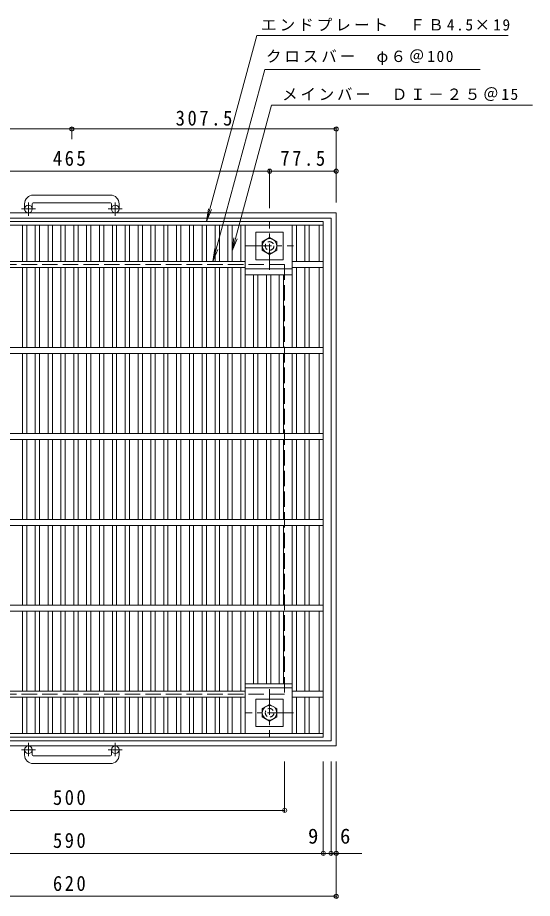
# Model space of a CAD drawing. Units: millimetres at full size, sheet at 1:6; some dimension numbers follow another scale. Extents: x -1032 to 1033, y -829 to 778.
# Drawn here: x -454 to 145, y -246 to 778 of the extents above; entities that cross this region are included whole.
import ezdxf
from ezdxf.enums import TextEntityAlignment as Align

# ---------------------------------------------------------------- set-up
doc = ezdxf.new("R2010")
doc.units = ezdxf.units.MM
doc.header["$LTSCALE"] = 6
doc.header["$PDMODE"] = 32
doc.header["$PDSIZE"] = 4.8
for name, pattern in [('CHAIN1', [8, 5, -1, 1, -1]), ('DASHED1', [1.8, 1.2, -0.6]), ('DASHED3', [4, 3, -1])]:
    doc.linetypes.add(name, pattern=pattern)
for name, color, linetype, lineweight in [('E-1', 2, 'Continuous', 9), ('E-2', 3, 'Continuous', 9), ('E-4', 7, 'Continuous', 9), ('E-5', 7, 'Continuous', 9)]:
    doc.layers.add(name, color=color, linetype=linetype, lineweight=lineweight)
doc.styles.add('ＭＳ ゴシック', font='')
doc.styles.get('ＭＳ ゴシック').set_extended_font_data('MS Gothic')

msp = doc.modelspace()

# ---------------------------------------------------------------- linework, layer by layer
at = {"layer": 'E-1'}
for p, q in [((-345.626, 571.546), (-435.626, 571.546)), ((-445.626, 561.546), (-445.626, 555.446)), ((-436.626, 561.546), (-436.626, 555.446)), ((-435.626, 562.546), (-345.626, 562.546)), ((-344.626, 561.546), (-344.626, 555.446)), ((-335.626, 561.546), (-335.626, 555.446)), ((-83.126, 550.946), (-703.126, 550.946)), ((-89.126, 544.946), (-697.126, 544.946)), ((-89.126, 544.946), (-89.126, -63.054)), ((-83.126, 550.946), (-83.126, -69.054)), ((-176.626, 528.446), (-144.626, 528.446)), ((-176.626, 496.446), (-176.626, 528.446)), ((-144.626, 528.446), (-144.626, 496.446)), ((-160.626, 522.261), (-169.126, 517.353)), ((-169.126, 517.353), (-169.126, 507.539)), ((-152.126, 517.353), (-160.626, 522.261)), ((-152.126, 507.539), (-152.126, 517.353)), ((-169.126, 507.539), (-160.626, 502.631)), ((-160.626, 502.631), (-152.126, 507.539)), ((-144.626, 496.446), (-176.626, 496.446)), ((-176.625, -46.554), (-176.625, -14.554)), ((-176.625, -14.554), (-144.625, -14.554)), ((-144.625, -14.554), (-144.625, -46.554)), ((-160.625, -20.739), (-169.125, -25.646)), ((-169.125, -25.646), (-169.125, -35.461)), ((-152.125, -25.646), (-160.625, -20.739)), ((-152.125, -35.461), (-152.125, -25.646)), ((-169.125, -35.461), (-160.625, -40.369)), ((-160.625, -40.369), (-152.125, -35.461)), ((-144.625, -46.554), (-176.625, -46.554)), ((-83.126, -69.054), (-703.126, -69.054)), ((-89.126, -63.054), (-697.126, -63.054)), ((-445.626, -79.655), (-445.626, -73.554)), ((-436.626, -79.655), (-436.626, -73.554)), ((-435.626, -80.655), (-345.626, -80.655)), ((-344.626, -79.655), (-344.626, -73.554)), ((-335.626, -79.655), (-335.626, -73.554)), ((-345.626, -89.654), (-435.626, -89.654))]:
    msp.add_line(p, q, dxfattribs=at)
at = {"layer": 'E-1', "linetype": 'CHAIN1'}
for p, q in [((-432.963, 555.446), (-449.37, 555.446)), ((-441.126, 547.339), (-441.126, 562.936)), ((-331.963, 555.446), (-348.37, 555.446)), ((-340.126, 547.339), (-340.126, 562.936)), ((-160.626, 484.809), (-160.626, 540.083)), ((-188.262, 512.446), (-132.989, 512.446)), ((-160.625, -2.917), (-160.625, -58.191)), ((-132.989, -30.554), (-188.262, -30.554)), ((-441.126, -65.447), (-441.126, -81.044)), ((-340.126, -65.447), (-340.126, -81.044)), ((-432.963, -73.554), (-449.37, -73.554)), ((-331.963, -73.554), (-348.37, -73.554))]:
    msp.add_line(p, q, dxfattribs=at)
at = {"layer": 'E-1', "linetype": 'DASHED3'}
for p, q in [((-143.126, 490.946), (-643.126, 490.946)), ((-143.126, 490.946), (-143.126, -9.054)), ((-143.126, -9.054), (-643.126, -9.054))]:
    msp.add_line(p, q, dxfattribs=at)
at = {"layer": 'E-1'}
for centre, radius in [((-441.126, 555.446), 4.5), ((-340.126, 555.446), 4.5), ((-160.626, 512.446), 8.5), ((-160.625, -30.554), 8.5), ((-441.126, -73.554), 4.5), ((-340.126, -73.554), 4.5)]:
    msp.add_circle(centre, radius, dxfattribs=at)
at = {"layer": 'E-1', "linetype": 'DASHED1'}
for centre in [(-160.626, 512.446), (-160.625, -30.554)]:
    msp.add_circle(centre, 5, dxfattribs=at)
at = {"layer": 'E-1'}
for centre, radius, start, end in [((-435.626, 561.546), 10, 90, 180), ((-345.626, 561.546), 10, 0, 90), ((-435.626, 561.546), 1, 90, 180), ((-345.626, 561.546), 1, 0, 90), ((-435.626, -79.655), 10, 180, 270), ((-435.626, -79.655), 1, 180, 270), ((-345.626, -79.655), 10, 270, 0), ((-345.626, -79.655), 1, 270, 0)]:
    msp.add_arc(centre, radius, start, end, dxfattribs=at)
at = {"layer": 'E-2'}
for p, q in [((-688.126, 536.447), (-98.126, 536.447)), ((-448.086, 494.446), (-448.086, 536.447)), ((-443.086, 494.446), (-443.086, 536.447)), ((-433.146, 494.446), (-433.146, 536.447)), ((-428.145, 494.446), (-428.145, 536.447)), ((-418.206, 494.446), (-418.206, 536.447)), ((-413.206, 494.446), (-413.206, 536.447)), ((-403.265, 494.446), (-403.265, 536.447)), ((-398.266, 494.446), (-398.266, 536.447)), ((-388.325, 494.446), (-388.325, 536.447)), ((-383.326, 494.446), (-383.326, 536.447)), ((-373.386, 494.446), (-373.386, 536.447)), ((-368.386, 494.446), (-368.386, 536.447)), ((-358.446, 494.446), (-358.446, 536.447)), ((-353.445, 494.446), (-353.445, 536.447)), ((-343.505, 494.446), (-343.505, 536.447)), ((-338.506, 494.446), (-338.506, 536.447)), ((-328.566, 494.446), (-328.566, 536.447)), ((-323.565, 494.446), (-323.565, 536.447)), ((-313.625, 494.446), (-313.625, 536.447)), ((-308.625, 494.446), (-308.625, 536.447)), ((-298.745, 494.446), (-298.745, 536.447)), ((-293.745, 494.446), (-293.745, 536.447)), ((-283.805, 494.446), (-283.805, 536.447)), ((-278.805, 494.446), (-278.805, 536.447)), ((-268.865, 494.446), (-268.865, 536.447)), ((-263.865, 494.446), (-263.865, 536.447)), ((-253.925, 494.446), (-253.925, 536.447)), ((-248.925, 494.446), (-248.925, 536.447)), ((-238.985, 494.446), (-238.985, 536.447)), ((-233.985, 494.446), (-233.985, 536.447)), ((-224.045, 494.446), (-224.045, 536.447)), ((-219.045, 494.446), (-219.045, 536.447)), ((-209.105, 494.446), (-209.105, 536.447)), ((-204.105, 494.446), (-204.105, 536.447)), ((-194.165, 494.446), (-194.165, 536.447)), ((-189.165, 394.446), (-189.165, 536.447)), ((-134.405, 394.446), (-134.405, 536.447)), ((-129.405, 494.446), (-129.405, 536.447)), ((-119.465, 494.446), (-119.465, 536.447)), ((-114.465, 494.446), (-114.465, 536.447)), ((-103.125, 494.446), (-103.125, 536.447)), ((-189.165, 494.446), (-597.486, 494.446)), ((-98.126, 494.446), (-134.405, 494.446)), ((-189.165, 487.446), (-597.486, 487.446)), ((-448.086, 394.446), (-448.086, 487.446)), ((-443.086, 394.446), (-443.086, 487.446)), ((-433.146, 394.446), (-433.146, 487.446)), ((-428.145, 394.446), (-428.145, 487.446)), ((-418.206, 394.446), (-418.206, 487.446)), ((-413.206, 394.446), (-413.206, 487.446)), ((-403.265, 394.446), (-403.265, 487.446)), ((-398.266, 394.446), (-398.266, 487.446)), ((-388.325, 394.446), (-388.325, 487.446)), ((-383.326, 394.446), (-383.326, 487.446)), ((-373.386, 394.446), (-373.386, 487.446)), ((-368.386, 394.446), (-368.386, 487.446)), ((-358.446, 394.446), (-358.446, 487.446)), ((-353.445, 394.446), (-353.445, 487.446)), ((-343.505, 394.446), (-343.505, 487.446)), ((-338.506, 394.446), (-338.506, 487.446)), ((-328.566, 394.446), (-328.566, 487.446)), ((-323.565, 394.446), (-323.565, 487.446)), ((-313.625, 394.446), (-313.625, 487.446)), ((-308.625, 394.446), (-308.625, 487.446)), ((-298.745, 394.446), (-298.745, 487.446)), ((-293.745, 394.446), (-293.745, 487.446)), ((-283.805, 394.446), (-283.805, 487.446)), ((-278.805, 394.446), (-278.805, 487.446)), ((-268.865, 394.446), (-268.865, 487.446)), ((-263.865, 394.446), (-263.865, 487.446)), ((-253.925, 394.446), (-253.925, 487.446)), ((-248.925, 394.446), (-248.925, 487.446)), ((-238.985, 394.446), (-238.985, 487.446)), ((-233.985, 394.446), (-233.985, 487.446)), ((-224.045, 394.446), (-224.045, 487.446)), ((-219.045, 394.446), (-219.045, 487.446)), ((-209.105, 394.446), (-209.105, 487.446)), ((-204.105, 394.446), (-204.105, 487.446)), ((-194.165, 394.446), (-194.165, 487.446)), ((-189.165, 485.946), (-134.404, 485.946)), ((-98.126, 487.446), (-134.405, 487.446)), ((-129.405, 394.446), (-129.405, 487.446)), ((-119.465, 394.446), (-119.465, 487.446)), ((-114.465, 394.446), (-114.465, 487.446)), ((-103.125, 394.446), (-103.125, 487.446)), ((-189.165, 478.946), (-134.404, 478.946)), ((-179.225, 394.446), (-179.225, 478.946)), ((-174.225, 394.446), (-174.225, 478.946)), ((-164.285, 394.446), (-164.285, 478.946)), ((-159.285, 394.446), (-159.285, 478.946)), ((-149.345, 394.446), (-149.345, 478.946)), ((-144.345, 394.446), (-144.345, 478.946)), ((-98.126, 394.446), (-688.126, 394.446)), ((-98.126, 387.446), (-688.126, 387.446)), ((-448.086, 294.446), (-448.086, 387.446)), ((-443.086, 294.446), (-443.086, 387.446)), ((-433.146, 294.446), (-433.146, 387.446)), ((-428.145, 294.446), (-428.145, 387.446)), ((-418.206, 294.446), (-418.206, 387.446)), ((-413.206, 294.446), (-413.206, 387.446)), ((-403.265, 294.446), (-403.265, 387.446)), ((-398.266, 294.446), (-398.266, 387.446)), ((-388.325, 294.446), (-388.325, 387.446)), ((-383.326, 294.446), (-383.326, 387.446)), ((-373.386, 294.446), (-373.386, 387.446)), ((-368.386, 294.446), (-368.386, 387.446)), ((-358.446, 294.446), (-358.446, 387.446)), ((-353.445, 294.446), (-353.445, 387.446)), ((-343.505, 294.446), (-343.505, 387.446)), ((-338.506, 294.446), (-338.506, 387.446)), ((-328.566, 294.446), (-328.566, 387.446)), ((-323.565, 294.446), (-323.565, 387.446)), ((-313.625, 294.446), (-313.625, 387.446)), ((-308.625, 294.446), (-308.625, 387.446)), ((-298.745, 294.446), (-298.745, 387.446)), ((-293.745, 294.446), (-293.745, 387.446)), ((-283.805, 294.446), (-283.805, 387.446)), ((-278.805, 294.446), (-278.805, 387.446)), ((-268.865, 294.446), (-268.865, 387.446)), ((-263.865, 294.446), (-263.865, 387.446)), ((-253.925, 294.446), (-253.925, 387.446)), ((-248.925, 294.446), (-248.925, 387.446)), ((-238.985, 294.446), (-238.985, 387.446)), ((-233.985, 294.446), (-233.985, 387.446)), ((-224.045, 294.446), (-224.045, 387.446)), ((-219.045, 294.446), (-219.045, 387.446)), ((-209.105, 294.446), (-209.105, 387.446)), ((-204.105, 294.446), (-204.105, 387.446)), ((-194.165, 294.446), (-194.165, 387.446)), ((-189.165, 294.446), (-189.165, 387.446)), ((-179.225, 294.446), (-179.225, 387.446)), ((-174.225, 294.446), (-174.225, 387.446)), ((-164.285, 294.446), (-164.285, 387.446)), ((-159.285, 294.446), (-159.285, 387.446)), ((-149.345, 294.446), (-149.345, 387.446)), ((-144.345, 294.446), (-144.345, 387.446)), ((-134.405, 294.446), (-134.405, 387.446)), ((-129.405, 294.446), (-129.405, 387.446)), ((-119.465, 294.446), (-119.465, 387.446)), ((-114.465, 294.446), (-114.465, 387.446)), ((-103.125, 294.446), (-103.125, 387.446)), ((-98.126, 294.446), (-688.126, 294.446)), ((-98.126, 287.446), (-688.126, 287.446)), ((-448.086, 194.446), (-448.086, 287.446)), ((-443.086, 194.446), (-443.086, 287.446)), ((-433.146, 194.446), (-433.146, 287.446)), ((-428.145, 194.446), (-428.145, 287.446)), ((-418.206, 194.446), (-418.206, 287.446)), ((-413.206, 194.446), (-413.206, 287.446)), ((-403.265, 194.446), (-403.265, 287.446)), ((-398.266, 194.446), (-398.266, 287.446)), ((-388.325, 194.446), (-388.325, 287.446)), ((-383.326, 194.446), (-383.326, 287.446)), ((-373.386, 194.446), (-373.386, 287.446)), ((-368.386, 194.446), (-368.386, 287.446)), ((-358.446, 194.446), (-358.446, 287.446)), ((-353.445, 194.446), (-353.445, 287.446)), ((-343.505, 194.446), (-343.505, 287.446)), ((-338.506, 194.446), (-338.506, 287.446)), ((-328.566, 194.446), (-328.566, 287.446)), ((-323.565, 194.446), (-323.565, 287.446)), ((-313.625, 194.446), (-313.625, 287.446)), ((-308.625, 194.446), (-308.625, 287.446)), ((-298.745, 194.446), (-298.745, 287.446)), ((-293.745, 194.446), (-293.745, 287.446)), ((-283.805, 194.446), (-283.805, 287.446)), ((-278.805, 194.446), (-278.805, 287.446)), ((-268.865, 194.446), (-268.865, 287.446)), ((-263.865, 194.446), (-263.865, 287.446)), ((-253.925, 194.446), (-253.925, 287.446)), ((-248.925, 194.446), (-248.925, 287.446)), ((-238.985, 194.446), (-238.985, 287.446)), ((-233.985, 194.446), (-233.985, 287.446)), ((-224.045, 194.446), (-224.045, 287.446)), ((-219.045, 194.446), (-219.045, 287.446)), ((-209.105, 194.446), (-209.105, 287.446)), ((-204.105, 194.446), (-204.105, 287.446)), ((-194.165, 194.446), (-194.165, 287.446)), ((-189.165, 194.446), (-189.165, 287.446)), ((-179.225, 194.446), (-179.225, 287.446)), ((-174.225, 194.446), (-174.225, 287.446)), ((-164.285, 194.446), (-164.285, 287.446)), ((-159.285, 194.446), (-159.285, 287.446)), ((-149.345, 194.446), (-149.345, 287.446)), ((-144.345, 194.446), (-144.345, 287.446)), ((-134.405, 194.446), (-134.405, 287.446)), ((-129.405, 194.446), (-129.405, 287.446)), ((-119.465, 194.446), (-119.465, 287.446)), ((-114.465, 194.446), (-114.465, 287.446)), ((-103.125, 194.446), (-103.125, 287.446)), ((-98.126, 194.446), (-688.126, 194.446)), ((-98.126, 187.446), (-688.126, 187.446)), ((-448.086, 94.446), (-448.086, 187.446)), ((-443.086, 94.446), (-443.086, 187.446)), ((-433.146, 94.446), (-433.146, 187.446)), ((-428.145, 94.446), (-428.145, 187.446)), ((-418.206, 94.446), (-418.206, 187.446)), ((-413.206, 94.446), (-413.206, 187.446)), ((-403.265, 94.446), (-403.265, 187.446)), ((-398.266, 94.446), (-398.266, 187.446)), ((-388.325, 94.446), (-388.325, 187.446)), ((-383.326, 94.446), (-383.326, 187.446)), ((-373.386, 94.446), (-373.386, 187.446)), ((-368.386, 94.446), (-368.386, 187.446)), ((-358.446, 94.446), (-358.446, 187.446)), ((-353.445, 94.446), (-353.445, 187.446)), ((-343.505, 94.446), (-343.505, 187.446)), ((-338.506, 94.446), (-338.506, 187.446)), ((-328.566, 94.446), (-328.566, 187.446)), ((-323.565, 94.446), (-323.565, 187.446)), ((-313.625, 94.446), (-313.625, 187.446)), ((-308.625, 94.446), (-308.625, 187.446)), ((-298.745, 94.446), (-298.745, 187.446)), ((-293.745, 94.446), (-293.745, 187.446)), ((-283.805, 94.446), (-283.805, 187.446)), ((-278.805, 94.446), (-278.805, 187.446)), ((-268.865, 94.446), (-268.865, 187.446)), ((-263.865, 94.446), (-263.865, 187.446)), ((-253.925, 94.446), (-253.925, 187.446)), ((-248.925, 94.446), (-248.925, 187.446)), ((-238.985, 94.446), (-238.985, 187.446)), ((-233.985, 94.446), (-233.985, 187.446)), ((-224.045, 94.446), (-224.045, 187.446)), ((-219.045, 94.446), (-219.045, 187.446)), ((-209.105, 94.446), (-209.105, 187.446)), ((-204.105, 94.446), (-204.105, 187.446)), ((-194.165, 94.446), (-194.165, 187.446)), ((-189.165, 94.446), (-189.165, 187.446)), ((-179.225, 94.446), (-179.225, 187.446)), ((-174.225, 94.446), (-174.225, 187.446)), ((-164.285, 94.446), (-164.285, 187.446)), ((-159.285, 94.446), (-159.285, 187.446)), ((-149.345, 94.446), (-149.345, 187.446)), ((-144.345, 94.446), (-144.345, 187.446)), ((-134.405, 94.446), (-134.405, 187.446)), ((-129.405, 94.446), (-129.405, 187.446)), ((-119.465, 94.446), (-119.465, 187.446)), ((-114.465, 94.446), (-114.465, 187.446)), ((-103.125, 94.446), (-103.125, 187.446)), ((-98.126, 94.446), (-688.126, 94.446)), ((-98.126, 87.446), (-688.126, 87.446)), ((-448.086, -5.554), (-448.086, 87.446)), ((-443.086, -5.554), (-443.086, 87.446)), ((-433.146, -5.554), (-433.146, 87.446)), ((-428.145, -5.554), (-428.145, 87.446)), ((-418.206, -5.554), (-418.206, 87.446)), ((-413.206, -5.554), (-413.206, 87.446)), ((-403.265, -5.554), (-403.265, 87.446)), ((-398.266, -5.554), (-398.266, 87.446)), ((-388.325, -5.554), (-388.325, 87.446)), ((-383.326, -5.554), (-383.326, 87.446)), ((-373.386, -5.554), (-373.386, 87.446)), ((-368.386, -5.554), (-368.386, 87.446)), ((-358.446, -5.554), (-358.446, 87.446)), ((-353.445, -5.554), (-353.445, 87.446)), ((-343.505, -5.554), (-343.505, 87.446)), ((-338.506, -5.554), (-338.506, 87.446)), ((-328.566, -5.554), (-328.566, 87.446)), ((-323.565, -5.554), (-323.565, 87.446)), ((-313.625, -5.554), (-313.625, 87.446)), ((-308.625, -5.554), (-308.625, 87.446)), ((-298.745, -5.554), (-298.745, 87.446)), ((-293.745, -5.554), (-293.745, 87.446)), ((-283.805, -5.554), (-283.805, 87.446)), ((-278.805, -5.554), (-278.805, 87.446)), ((-268.865, -5.554), (-268.865, 87.446)), ((-263.865, -5.554), (-263.865, 87.446)), ((-253.925, -5.554), (-253.925, 87.446)), ((-248.925, -5.554), (-248.925, 87.446)), ((-238.985, -5.554), (-238.985, 87.446)), ((-233.985, -5.554), (-233.985, 87.446)), ((-224.045, -5.554), (-224.045, 87.446)), ((-219.045, -5.554), (-219.045, 87.446)), ((-209.105, -5.554), (-209.105, 87.446)), ((-204.105, -5.554), (-204.105, 87.446)), ((-194.165, -5.554), (-194.165, 87.446)), ((-189.165, -54.554), (-189.165, 87.446)), ((-179.225, 2.946), (-179.225, 87.446)), ((-174.225, 2.946), (-174.225, 87.446)), ((-164.285, 2.946), (-164.285, 87.446)), ((-159.285, 2.946), (-159.285, 87.446)), ((-149.345, 2.946), (-149.345, 87.446)), ((-144.345, 2.946), (-144.345, 87.446)), ((-134.405, -54.554), (-134.405, 87.446)), ((-129.405, -5.554), (-129.405, 87.446)), ((-119.465, -5.554), (-119.465, 87.446)), ((-114.465, -5.554), (-114.465, 87.446)), ((-103.125, -5.554), (-103.125, 87.446)), ((-189.165, 2.946), (-134.404, 2.946)), ((-189.165, -5.554), (-597.486, -5.554)), ((-189.165, -1.554), (-134.404, -1.554)), ((-98.126, -5.554), (-134.405, -5.554)), ((-189.165, -12.554), (-597.486, -12.554)), ((-448.086, -54.554), (-448.086, -12.554)), ((-443.086, -54.554), (-443.086, -12.554)), ((-433.146, -54.554), (-433.146, -12.554)), ((-428.145, -54.554), (-428.145, -12.554)), ((-418.206, -54.554), (-418.206, -12.554)), ((-413.206, -54.554), (-413.206, -12.554)), ((-403.265, -54.554), (-403.265, -12.554)), ((-398.266, -54.554), (-398.266, -12.554)), ((-388.325, -54.554), (-388.325, -12.554)), ((-383.326, -54.554), (-383.326, -12.554)), ((-373.386, -54.554), (-373.386, -12.554)), ((-368.386, -54.554), (-368.386, -12.554)), ((-358.446, -54.554), (-358.446, -12.554)), ((-353.445, -54.554), (-353.445, -12.554)), ((-343.505, -54.554), (-343.505, -12.554)), ((-338.506, -54.554), (-338.506, -12.554)), ((-328.566, -54.554), (-328.566, -12.554)), ((-323.565, -54.554), (-323.565, -12.554)), ((-313.625, -54.554), (-313.625, -12.554)), ((-308.625, -54.554), (-308.625, -12.554)), ((-298.745, -54.554), (-298.745, -12.554)), ((-293.745, -54.554), (-293.745, -12.554)), ((-283.805, -54.554), (-283.805, -12.554)), ((-278.805, -54.554), (-278.805, -12.554)), ((-268.865, -54.554), (-268.865, -12.554)), ((-263.865, -54.554), (-263.865, -12.554)), ((-253.925, -54.554), (-253.925, -12.554)), ((-248.925, -54.554), (-248.925, -12.554)), ((-238.985, -54.554), (-238.985, -12.554)), ((-233.985, -54.554), (-233.985, -12.554)), ((-224.045, -54.554), (-224.045, -12.554)), ((-219.045, -54.554), (-219.045, -12.554)), ((-209.105, -54.554), (-209.105, -12.554)), ((-204.105, -54.554), (-204.105, -12.554)), ((-194.165, -54.554), (-194.165, -12.554)), ((-98.126, -12.554), (-134.405, -12.554)), ((-129.405, -54.554), (-129.405, -12.554)), ((-119.465, -54.554), (-119.465, -12.554)), ((-114.465, -54.554), (-114.465, -12.554)), ((-103.125, -54.554), (-103.125, -12.554)), ((-98.126, -54.554), (-688.126, -54.554)), ((-98.126, -59.054), (-688.126, -59.054))]:
    msp.add_line(p, q, dxfattribs=at)
msp.add_lwpolyline([(-688.126, 540.946), (-98.126, 540.946), (-98.126, -59.054)], dxfattribs=at)
at = {"layer": 'E-4'}
for p, q in [((-703.126, 648.586), (-390.626, 648.586)), ((-390.626, 650.386), (-390.626, 636.589)), ((-390.626, 648.586), (-83.126, 648.586)), ((-83.126, 650.386), (-83.126, 562.946)), ((-625.626, 599.446), (-160.626, 599.446)), ((-160.626, 601.246), (-160.626, 556.584)), ((-160.626, 599.446), (-83.126, 599.446)), ((-83.126, 601.246), (-83.126, 567.446)), ((-143.126, -145.854), (-143.126, -87.054)), ((-98.126, -195.854), (-98.126, -87.054)), ((-89.126, -195.854), (-89.126, -87.054)), ((-83.126, -245.854), (-83.126, -87.054)), ((-643.126, -144.054), (-143.126, -144.054)), ((-688.126, -194.054), (-98.126, -194.054)), ((-98.126, -194.054), (-89.126, -194.054)), ((-89.126, -194.054), (-53.353, -194.054)), ((-703.126, -244.054), (-83.126, -244.054))]:
    msp.add_line(p, q, dxfattribs=at)
for p in [(-390.626, 648.586), (-83.126, 648.586), (-160.626, 599.446), (-83.126, 599.446), (-143.126, -144.054), (-98.126, -194.054), (-89.126, -194.054), (-83.126, -194.054), (-83.126, -244.054)]:
    msp.add_point(p, dxfattribs=at)
at = {"layer": 'E-5'}
for p, q in [((-175.489, 757.324), (-233.806, 540.946)), ((-175.489, 757.324), (116.913, 757.324)), ((84.229, 717.843), (-166.147, 717.843)), ((-204.105, 506.852), (-158.311, 676.084)), ((145.067, 676.084), (-158.311, 676.084)), ((-233.806, 540.946), (-231.826, 555.815)), ((-233.806, 540.946), (-228.046, 554.796)), ((-204.105, 506.852), (-202.147, 521.724)), ((-204.105, 506.852), (-198.365, 520.71)), ((-226.452, 494.446), (-220.686, 508.293))]:
    msp.add_line(p, q, dxfattribs=at)
msp.add_lwpolyline([(-166.147, 717.843), (-226.452, 494.446), (-224.467, 509.314)], dxfattribs=at)

# ---------------------------------------------------------------- texts
at = {"layer": 'E-4', "color": 2, "style": 'ＭＳ ゴシック'}
for s, p in [('9', (-115.886, -188.054)), ('6', (-78.655, -188.054))]:
    msp.add_text(s, height=17.6, dxfattribs=at).set_placement(p, align=Align.BOTTOM_LEFT)
at = {"layer": 'E-4', "color": 2, "char_height": 17.6, "attachment_point": 7, "style": 'ＭＳ ゴシック'}
for s, insert in [('\\T1.28;\\W0.9;307.5', (-269.876, 652.186)), ('\\T1.27;\\W0.9;465', (-412.626, 605.446)), ('\\T1.28;\\W0.9;77.5', (-148.126, 605.446)), ('\\T1.27;\\W0.9;500', (-412.626, -138.054)), ('\\T1.27;\\W0.9;590', (-412.626, -188.054)), ('\\T1.27;\\W0.9;620', (-412.626, -238.054))]:
    msp.add_mtext(s, dxfattribs=dict(at, insert=insert))
at = {"layer": 'E-5', "char_height": 13.2, "attachment_point": 7, "style": 'ＭＳ ゴシック'}
for s, insert in [('\\T1.2;エンドプレート\u3000ＦＢ4.5×19', (-170.489, 762.324)), ('\\T1.19;クロスバー\u3000φ６＠100', (-164.771, 722.843)), ('\\T1.18;メインバー\u3000ＤＩ－２５＠15', (-145.933, 681.084))]:
    msp.add_mtext(s, dxfattribs=dict(at, insert=insert))

doc.saveas('drawing.dxf')
